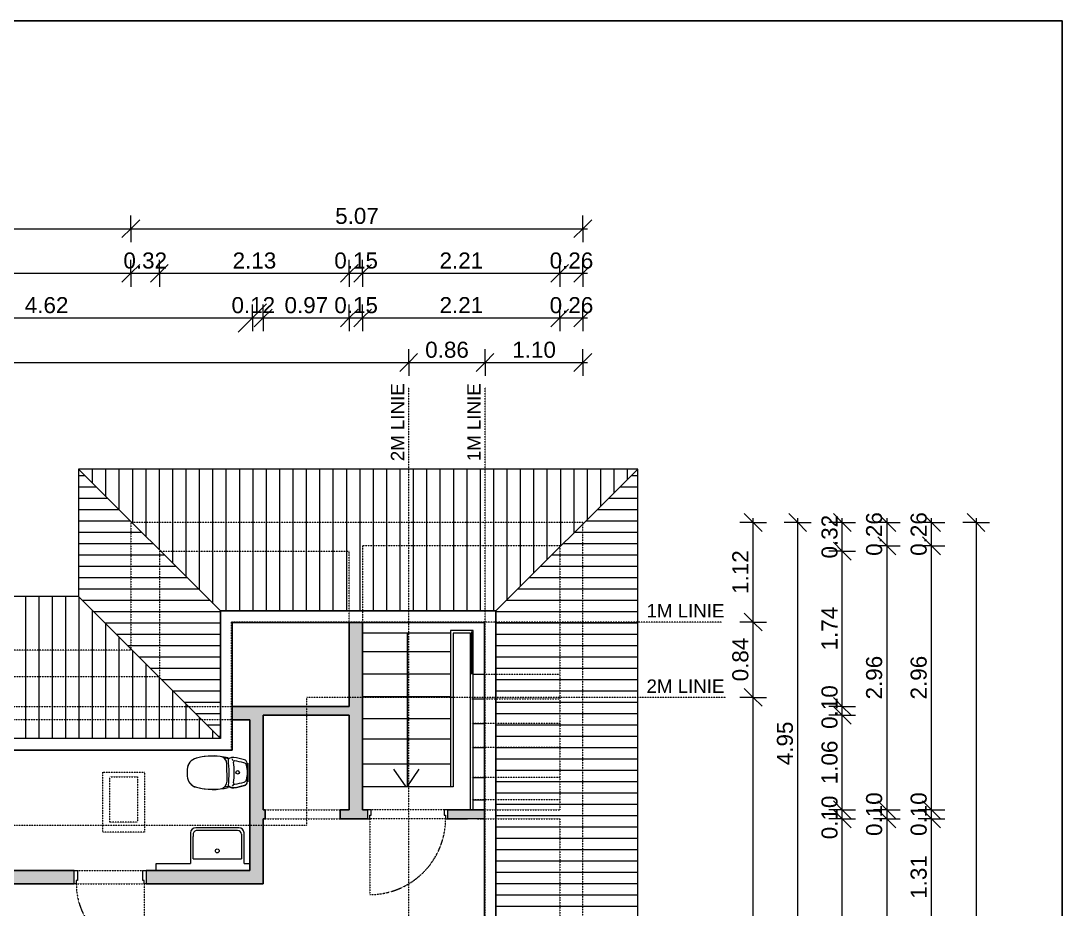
# Model space of a CAD drawing. Header units: metres. Extents: x -21 to 15208, y -63 to 7094.
# Drawn here: x 8015 to 9183, y 1992 to 2988 of the extents above; entities that cross this region are included whole.
import ezdxf

# ---------------------------------------------------------------- set-up
doc = ezdxf.new("R2010")
doc.units = ezdxf.units.M
doc.header["$LTSCALE"] = 50
for name, pattern in [('Dash 1_5', [0.0012, 0.0006, -0.0006]), ('Dash dot', [0.005, 0.002, -0.0015, 0, -0.0015]), ('Overhead', [0.003969, 0.002381, -0.001587])]:
    doc.linetypes.add(name, pattern=pattern)
for name, color, linetype, lineweight in [('A-ANNO-DIMS', 250, 'Continuous', 5), ('A-DETL', 250, 'Continuous', 9), ('A-DETL-THIN', 250, 'Continuous', 9), ('A-DOOR-FRAM', 250, 'Continuous', 9), ('A-FLOR-HRAL', 250, 'Continuous', 9), ('A-ROOF', 250, 'Continuous', 9), ('I-WALL', 250, 'Continuous', 9), ('P-SANR-FIXT', 250, 'Continuous', 9), ('S-STRS', 250, 'Continuous', 9)]:
    doc.layers.add(name, color=color, linetype=linetype, lineweight=lineweight)
doc.layers.add('A-WALL-PATT', color=7, linetype='Continuous', lineweight=9, true_color=0x3c424d)
doc.layers.add('ADS_Beschriftung', color=6, linetype='Continuous')
doc.layers.add('ADS_Flächen', color=82, linetype='Continuous', plot=False)
doc.styles.add('Arial', font='arial.ttf')
pattern_1 = [(0, (0, -1801.845), (3e-15, 12.7), [])]

# ---------------------------------------------------------------- blocks, each defined once
blk = doc.blocks.new('A-Toilet-Floor Ifo - A-Toilet-Floor Ifo-6430603-04 2_ Obergeschoss')
at = {"layer": 'P-SANR-FIXT'}
for p, q in [((-10.8, -5), (10.2, -5)), ((-0.1, -5), (-0.3, -5)), ((-17, -23.3), (-16.1, -26)), ((-17, -23.3), (-16.1, -26)), ((-13.4, -21.5), (-15.5, -22.8)), ((13, -21.3), (15.1, -22.6)), ((13, -21.3), (15.1, -22.6)), ((15.6, -25.8), (16.6, -23.1)), ((15.7, -26.2), (16.8, -23.2)), ((-15.7, -26.6), (-16.6, -31.9)), ((9.3, -28.5), (-9.8, -28.6)), ((15.3, -26.5), (16.2, -31.7))]:
    blk.add_line(p, q, dxfattribs=at)
blk.add_circle((-0.4, -16.5), 2, dxfattribs=at)
for centre, radius, start, end in [((70.3, -33.6), 88.4, 163.7578, 171.6673), ((70.3, -33.6), 88.4, 163.7578, 171.6673), ((-11, -9.7), 3.62, 100.8651, 168.0131), ((-11, -9.7), 3.62, 100.8651, 168.0131), ((82.1, -34.9), 96.5, 164.7668, 171.1494), ((0, -66.7), 61.7, 90.2681, 100.8651), ((0, -66.7), 61.7, 90.2681, 100.8651), ((-7.7, -9.9), 3.35, 104.4695, 172.6371), ((-0.2, -39.1), 33.5, 76.0583, 104.4695), ((0, -66.7), 61.7, 79.549, 90.2681), ((0, -66.7), 61.7, 79.6626, 90.2681), ((7.1, -9.9), 3.35, 7.8906, 76.0583), ((-82.4, -35.6), 96.5, 9.3783, 15.7609), ((10.4, -9.6), 3.62, 12.5146, 79.6626), ((10.7, -9.6), 3.62, 12.2507, 82.4295), ((-70.7, -34.3), 88.4, 8.8604, 16.7699), ((-70.5, -34), 88.4, 8.5966, 16.5061), ((-12.5, -21.8), 4.72, 167.4119, 197.4582), ((-12.5, -21.8), 4.72, 167.4119, 197.4582), ((-12.2, -20.2), 1.06, 171.1494, 292.0965), ((0.2, -132), 111.5, 84.2628, 96.2528), ((11.7, -20.1), 1.06, 248.4312, 9.3783), ((12, -21.7), 4.72, 343.0695, 13.1158), ((12.3, -21.8), 4.72, 342.8057, 12.8519), ((51.7, -44.4), 70.4, 165.874, 195.1734), ((-9.7, -37.3), 8.75, 90.2639, 173.5784), ((0, -162), 135.8, 96.299, 97.0173), ((-14.7, -25.7), 1.39, 192.5664, 261.9924), ((-14.7, -25.7), 1.39, 192.5664, 276.325), ((0.4, -162), 135.8, 84.2027, 96.325), ((9.4, -37.2), 8.75, 6.9493, 90.2639), ((14.3, -25.5), 1.39, 264.2027, 347.9613), ((14.5, -25.6), 1.39, 263.9388, 334.1569), ((0, -162), 135.8, 82.9827, 83.9388), ((-51.7, -44.4), 70.4, 344.8266, 14.126), ((51.6, -44.2), 70.4, 173.5784, 195.4372), ((-51.8, -44.7), 70.4, 345.0905, 6.9493), ((-3.2, -59.7), 13.5, 193.7897, 266.8248), ((-3.2, -59.7), 13.5, 194.0536, 267.0887), ((3.1, -59.6), 13.5, 273.439, 346.4741), ((3.2, -59.7), 13.5, 273.1752, 346.2103), ((0, -2.8), 70.4, 266.8248, 273.1752), ((-0.3, -2.8), 70.4, 267.0887, 273.439)]:
    blk.add_arc(centre, radius, start, end, dxfattribs=at)
blk = doc.blocks.new('A-Wash-basin - 400x600-6097433-04 2_ Obergeschoss')
at = {"layer": 'P-SANR-FIXT'}
for p, q in [((-30, 0), (-30, -34.2)), ((30, -34.2), (30, 0)), ((27, -5), (-27, -5)), ((-27, -32.7), (-27, -5)), ((27, -5), (27, -30.3)), ((27, -32.7), (27, -30.3)), ((-24.2, -40), (24.2, -40)), ((-22.7, -37), (22.7, -37))]:
    blk.add_line(p, q, dxfattribs=at)
blk.add_circle((0, -14), 2.15, dxfattribs=at)
for centre, radius, start, end in [((-24.2, -34.2), 5.78, 180, 270), ((-22.7, -32.7), 4.28, 180, 270), ((22.7, -32.7), 4.28, 270, 0), ((24.2, -34.2), 5.78, 270, 360)]:
    blk.add_arc(centre, radius, start, end, dxfattribs=at)
blk = doc.blocks.new('Railing - Railing-8114372-04 2_ Obergeschoss')
at = {"layer": 'A-FLOR-HRAL'}
for p, q in [((896.3, 2534.1), (896.3, 2358.8)), ((921.7, 2534.1), (896.3, 2534.1)), ((921.7, 2484.9), (921.7, 2534.1)), ((921.7, 2484.9), (921.7, 2534.1)), ((899.3, 2531.1), (899.3, 2358.8)), ((918.7, 2531.1), (899.3, 2531.1)), ((918.7, 2484.9), (918.7, 2531.1)), ((918.7, 2484.9), (918.7, 2531.1)), ((918.7, 2333), (918.7, 2484.9)), ((921.7, 2333), (921.7, 2484.9)), ((899.3, 2358.8), (896.3, 2358.8))]:
    blk.add_line(p, q, dxfattribs=at)
blk = doc.blocks.new('A-wallopening - 910x2100-8106389-04 2_ Obergeschoss')
at = {"layer": 'A-DETL', "linetype": 'Dash 1_5'}
for p, q in [((-35.3, 5), (48.7, 5)), ((-35.3, -5), (48.7, -5))]:
    blk.add_line(p, q, dxfattribs=at)

msp = doc.modelspace()

# ---------------------------------------------------------------- hatches: boundary and pattern name
at = {"layer": 'A-DETL-THIN'}
h = msp.add_hatch(dxfattribs=at)
h.set_pattern_fill('ANSI31', color=256, scale=4, angle=315, style=0)
h.set_pattern_definition(pattern_1)
h.paths.add_polyline_path([(8239.0322, 2183.3439), (8239.0322, 2326.3439), (8080.0708, 2485.3052), (8080.0708, 2342.3052)])
h = msp.add_hatch(dxfattribs=at)
h.set_pattern_fill('FP_6', color=256, style=0, pattern_type=2)
h.set_pattern_definition([(90, (7600.663, 1308.157), (-15, 9e-16), [])])
h.paths.add_polyline_path([(8548.1095, 2326.3439), (8707.0708, 2485.3052), (8080.0708, 2485.3052), (8239.0322, 2326.3439), (8344.425, 2326.3439)])
h = msp.add_hatch(dxfattribs=at)
h.set_pattern_fill('ANSI31', color=256, scale=4, angle=315, style=0)
h.set_pattern_definition(pattern_1)
h.paths.add_polyline_path([(8707.0708, 1416.3052), (8707.0708, 2485.3052), (8548.1095, 2326.3439), (8548.1095, 1947.3427), (8577.0686, 1947.3427), (8577.0686, 1811.3721), (8548.1095, 1811.3721), (8548.1095, 1575.2666), (8653.4273, 1469.9487)])
h = msp.add_hatch(dxfattribs=at)
h.set_pattern_fill('FP_1', color=256, style=0, pattern_type=2)
h.set_pattern_definition([(90, (7600.663, 1224.241), (-15, 9e-16), [])])
h.paths.add_polyline_path([(8239.0322, 2183.3439), (8080.0708, 2342.3052), (7219.5035, 2342.3052), (7378.4649, 2183.3439), (8080.0708, 2183.3439)])
at = {"layer": 'A-WALL-PATT'}
for points in [[(8398.5708, 2103.2655), (8398.5708, 2313.2898), (8383.5708, 2313.2898), (8383.5708, 2103.2655)], [(8271.9824, 2204.228), (8271.9824, 2219.228), (8252.0862, 2219.228), (8252.0862, 2204.228)], [(8286.9824, 2020.228), (8286.9824, 2219.228), (8271.9824, 2219.228), (8271.9824, 2020.228)], [(8383.5708, 2209.228), (8383.5708, 2219.228), (8286.9824, 2219.228), (8286.9824, 2209.228), (8344.425, 2209.228)]]:
    msp.add_hatch(color=256, dxfattribs=at).paths.add_polyline_path(points)
h = msp.add_hatch(color=256, dxfattribs=at)
h.paths.add_polyline_path([(8535.0554, 2093.2655), (8535.0554, 2103.2655), (8494.0708, 2103.2655), (8494.0708, 2093.2655), (8516.0851, 2093.2655)])
h.paths.add_polyline_path([(8404.0708, 2093.2655), (8404.0708, 2103.2655), (8373.2183, 2103.2655), (8373.2183, 2093.2655)])
h.paths.add_polyline_path([(8286.9824, 2093.2655), (8289.2183, 2093.2655), (8289.2183, 2103.2655), (8286.9824, 2103.2655)])
h = msp.add_hatch(color=256, dxfattribs=at)
h.paths.add_polyline_path([(8271.9824, 2020.228), (8271.9824, 2035.228), (8155.9824, 2035.228), (8155.9824, 2020.228), (8189.9238, 2020.228)])
h.paths.add_polyline_path([(8074.9824, 2020.228), (8074.9824, 2035.228), (7812.9235, 2035.228), (7812.9235, 2020.228), (8035.4227, 2020.228)])

# ---------------------------------------------------------------- linework, layer by layer
at = {"layer": 'A-ANNO-DIMS', "lineweight": 9}
for p, q in [((8138.5708, 2754.6745), (8138.5708, 2769.6745)), ((8138.5708, 2754.6745), (8138.5708, 2769.6745)), ((8645.5708, 2754.6745), (8645.5708, 2769.6745)), ((8138.5708, 2754.6745), (8148.5708, 2764.6745)), ((8138.5708, 2754.6745), (8148.5708, 2764.6745)), ((8645.5708, 2754.6745), (8655.5708, 2764.6745)), ((7273.0035, 2754.6745), (8138.5708, 2754.6745)), ((8138.5708, 2754.6745), (8128.5708, 2744.6745)), ((8138.5708, 2754.6745), (8128.5708, 2744.6745)), ((8138.5708, 2754.6745), (8138.5708, 2739.6745)), ((8138.5708, 2754.6745), (8650.5708, 2754.6745)), ((8138.5708, 2754.6745), (8138.5708, 2739.6745)), ((8645.5708, 2754.6745), (8635.5708, 2744.6745)), ((8645.5708, 2754.6745), (8645.5708, 2739.6745)), ((8138.5708, 2704.6745), (8138.5708, 2719.6745)), ((8138.5708, 2704.6745), (8138.5708, 2719.6745)), ((8138.5708, 2704.6745), (8148.5708, 2714.6745)), ((8138.5708, 2704.6745), (8148.5708, 2714.6745)), ((8170.5708, 2704.6745), (8170.5708, 2719.6745)), ((8170.5708, 2704.6745), (8170.5708, 2719.6745)), ((8170.5708, 2704.6745), (8180.5708, 2714.6745)), ((8170.5708, 2704.6745), (8180.5708, 2714.6745)), ((8383.5708, 2704.6745), (8383.5708, 2719.6745)), ((8383.5708, 2704.6745), (8383.5708, 2719.6745)), ((8383.5708, 2704.6745), (8393.5708, 2714.6745)), ((8383.5708, 2704.6745), (8393.5708, 2714.6745)), ((8398.5708, 2704.6745), (8398.5708, 2719.6745)), ((8398.5708, 2704.6745), (8398.5708, 2719.6745)), ((8398.5708, 2704.6745), (8408.5708, 2714.6745)), ((8398.5708, 2704.6745), (8408.5708, 2714.6745)), ((8619.5708, 2704.6745), (8619.5708, 2719.6745)), ((8619.5708, 2704.6745), (8619.5708, 2719.6745)), ((8619.5708, 2704.6745), (8629.5708, 2714.6745)), ((8619.5708, 2704.6745), (8629.5708, 2714.6745)), ((8645.5708, 2704.6745), (8645.5708, 2719.6745)), ((8645.5708, 2704.6745), (8655.5708, 2714.6745)), ((7273.0035, 2704.6745), (8138.5708, 2704.6745)), ((8138.5708, 2704.6745), (8128.5708, 2694.6745)), ((8138.5708, 2704.6745), (8128.5708, 2694.6745)), ((8138.5708, 2704.6745), (8138.5708, 2689.6745)), ((8138.5708, 2704.6745), (8170.5708, 2704.6745)), ((8138.5708, 2704.6745), (8138.5708, 2689.6745)), ((8170.5708, 2704.6745), (8160.5708, 2694.6745)), ((8170.5708, 2704.6745), (8160.5708, 2694.6745)), ((8170.5708, 2704.6745), (8170.5708, 2689.6745)), ((8170.5708, 2704.6745), (8383.5708, 2704.6745)), ((8170.5708, 2704.6745), (8170.5708, 2689.6745)), ((8383.5708, 2704.6745), (8373.5708, 2694.6745)), ((8383.5708, 2704.6745), (8373.5708, 2694.6745)), ((8383.5708, 2704.6745), (8383.5708, 2689.6745)), ((8383.5708, 2704.6745), (8398.5708, 2704.6745)), ((8383.5708, 2704.6745), (8383.5708, 2689.6745)), ((8398.5708, 2704.6745), (8388.5708, 2694.6745)), ((8398.5708, 2704.6745), (8388.5708, 2694.6745)), ((8398.5708, 2704.6745), (8398.5708, 2689.6745)), ((8398.5708, 2704.6745), (8619.5708, 2704.6745)), ((8398.5708, 2704.6745), (8398.5708, 2689.6745)), ((8619.5708, 2704.6745), (8609.5708, 2694.6745)), ((8619.5708, 2704.6745), (8609.5708, 2694.6745)), ((8619.5708, 2704.6745), (8619.5708, 2689.6745)), ((8619.5708, 2704.6745), (8650.5708, 2704.6745)), ((8619.5708, 2704.6745), (8619.5708, 2689.6745)), ((8645.5708, 2704.6745), (8635.5708, 2694.6745)), ((8645.5708, 2704.6745), (8645.5708, 2689.6745)), ((8274.9824, 2654.6745), (8290.8574, 2670.5495)), ((8274.9824, 2654.6745), (8290.8574, 2670.5495)), ((8274.9824, 2654.6745), (8274.9824, 2669.6745)), ((8274.9824, 2654.6745), (8274.9824, 2669.6745)), ((8286.9824, 2654.6745), (8286.9824, 2669.6745)), ((8286.9824, 2654.6745), (8286.9824, 2669.6745)), ((8286.9824, 2654.6745), (8296.9824, 2664.6745)), ((8286.9824, 2654.6745), (8296.9824, 2664.6745)), ((8383.5708, 2654.6745), (8383.5708, 2669.6745)), ((8383.5708, 2654.6745), (8383.5708, 2669.6745)), ((8383.5708, 2654.6745), (8393.5708, 2664.6745)), ((8383.5708, 2654.6745), (8393.5708, 2664.6745)), ((8398.5708, 2654.6745), (8398.5708, 2669.6745)), ((8398.5708, 2654.6745), (8398.5708, 2669.6745)), ((8398.5708, 2654.6745), (8408.5708, 2664.6745)), ((8398.5708, 2654.6745), (8408.5708, 2664.6745)), ((8619.5708, 2654.6745), (8619.5708, 2669.6745)), ((8619.5708, 2654.6745), (8619.5708, 2669.6745)), ((8619.5708, 2654.6745), (8629.5708, 2664.6745)), ((8619.5708, 2654.6745), (8629.5708, 2664.6745)), ((8645.5708, 2654.6745), (8645.5708, 2669.6745)), ((8645.5708, 2654.6745), (8655.5708, 2664.6745)), ((7812.9235, 2654.6745), (8274.9824, 2654.6745)), ((8274.9824, 2654.6745), (8259.1074, 2638.7995)), ((8274.9824, 2654.6745), (8259.1074, 2638.7995)), ((8274.9824, 2654.6745), (8274.9824, 2639.6745)), ((8274.9824, 2654.6745), (8286.9824, 2654.6745)), ((8274.9824, 2654.6745), (8274.9824, 2639.6745)), ((8286.9824, 2654.6745), (8276.9824, 2644.6745)), ((8286.9824, 2654.6745), (8276.9824, 2644.6745)), ((8286.9824, 2654.6745), (8286.9824, 2639.6745)), ((8286.9824, 2654.6745), (8383.5708, 2654.6745)), ((8286.9824, 2654.6745), (8286.9824, 2639.6745)), ((8383.5708, 2654.6745), (8373.5708, 2644.6745)), ((8383.5708, 2654.6745), (8373.5708, 2644.6745)), ((8383.5708, 2654.6745), (8383.5708, 2639.6745)), ((8383.5708, 2654.6745), (8398.5708, 2654.6745)), ((8383.5708, 2654.6745), (8383.5708, 2639.6745)), ((8398.5708, 2654.6745), (8388.5708, 2644.6745)), ((8398.5708, 2654.6745), (8388.5708, 2644.6745)), ((8398.5708, 2654.6745), (8398.5708, 2639.6745)), ((8398.5708, 2654.6745), (8619.5708, 2654.6745)), ((8398.5708, 2654.6745), (8398.5708, 2639.6745)), ((8619.5708, 2654.6745), (8609.5708, 2644.6745)), ((8619.5708, 2654.6745), (8609.5708, 2644.6745)), ((8619.5708, 2654.6745), (8619.5708, 2639.6745)), ((8619.5708, 2654.6745), (8650.5708, 2654.6745)), ((8619.5708, 2654.6745), (8619.5708, 2639.6745)), ((8645.5708, 2654.6745), (8635.5708, 2644.6745)), ((8645.5708, 2654.6745), (8645.5708, 2639.6745)), ((8450.2465, 2604.6745), (8450.2465, 2619.6745)), ((8450.2465, 2604.6745), (8450.2465, 2619.6745)), ((8535.8039, 2604.6745), (8535.8039, 2619.6745)), ((8535.8039, 2604.6745), (8535.8039, 2619.6745)), ((8645.5708, 2604.6745), (8645.5708, 2619.6745)), ((7477.2465, 2604.6745), (8450.2465, 2604.6745)), ((8450.2465, 2604.6745), (8440.2465, 2594.6745)), ((8450.2465, 2604.6745), (8440.2465, 2594.6745)), ((8450.2465, 2604.6745), (8460.2465, 2614.6745)), ((8450.2465, 2604.6745), (8460.2465, 2614.6745)), ((8450.2465, 2604.6745), (8450.2465, 2589.6745)), ((8450.2465, 2604.6745), (8535.8039, 2604.6745)), ((8450.2465, 2604.6745), (8450.2465, 2589.6745)), ((8535.8039, 2604.6745), (8525.8039, 2594.6745)), ((8535.8039, 2604.6745), (8525.8039, 2594.6745)), ((8535.8039, 2604.6745), (8545.8039, 2614.6745)), ((8535.8039, 2604.6745), (8545.8039, 2614.6745)), ((8535.8039, 2604.6745), (8535.8039, 2589.6745)), ((8535.8039, 2604.6745), (8650.5708, 2604.6745)), ((8535.8039, 2604.6745), (8535.8039, 2589.6745)), ((8645.5708, 2604.6745), (8635.5708, 2594.6745)), ((8645.5708, 2604.6745), (8655.5708, 2614.6745)), ((8645.5708, 2604.6745), (8645.5708, 2589.6745)), ((8836.4533, 2425.3052), (8826.4533, 2435.3052)), ((8836.4533, 2313.8052), (8836.4533, 2430.3052)), ((8886.4533, 2425.3052), (8876.4533, 2435.3052)), ((8886.4533, 1929.8574), (8886.4533, 2430.3052)), ((8936.4533, 2425.3052), (8926.4533, 2435.3052)), ((8936.4533, 2393.3052), (8936.4533, 2430.3052)), ((8986.4533, 2425.3052), (8976.4533, 2435.3052)), ((8986.4533, 2430.3052), (8986.4533, 2399.3052)), ((9036.4533, 2425.3052), (9026.4533, 2435.3052)), ((9036.4533, 2399.3052), (9036.4533, 2430.3052)), ((9086.4533, 2425.3052), (9076.4533, 2435.3052)), ((9086.4533, 2430.3052), (9086.4533, 1471.3052)), ((8836.4533, 2425.3052), (8821.4533, 2425.3052)), ((8836.4533, 2425.3052), (8846.4533, 2415.3052)), ((8836.4533, 2425.3052), (8851.4533, 2425.3052)), ((8886.4533, 2425.3052), (8871.4533, 2425.3052)), ((8886.4533, 2425.3052), (8896.4533, 2415.3052)), ((8886.4533, 2425.3052), (8901.4533, 2425.3052)), ((8936.4533, 2425.3052), (8921.4533, 2425.3052)), ((8936.4533, 2425.3052), (8946.4533, 2415.3052)), ((8936.4533, 2425.3052), (8951.4533, 2425.3052)), ((8986.4533, 2425.3052), (8971.4533, 2425.3052)), ((8986.4533, 2425.3052), (8996.4533, 2415.3052)), ((8986.4533, 2425.3052), (9001.4533, 2425.3052)), ((9036.4533, 2425.3052), (9021.4533, 2425.3052)), ((9036.4533, 2425.3052), (9046.4533, 2415.3052)), ((9036.4533, 2425.3052), (9051.4533, 2425.3052)), ((9086.4533, 2425.3052), (9071.4533, 2425.3052)), ((9086.4533, 2425.3052), (9096.4533, 2415.3052)), ((9086.4533, 2425.3052), (9101.4533, 2425.3052)), ((8986.4533, 2399.3052), (8976.4533, 2409.3052)), ((8986.4533, 2399.3052), (8976.4533, 2409.3052)), ((9036.4533, 2399.3052), (9026.4533, 2409.3052)), ((9036.4533, 2399.3052), (9026.4533, 2409.3052)), ((8936.4533, 2393.3052), (8926.4533, 2403.3052)), ((8936.4533, 2393.3052), (8926.4533, 2403.3052)), ((8986.4533, 2399.3052), (8971.4533, 2399.3052)), ((8986.4533, 2399.3052), (8971.4533, 2399.3052)), ((8986.4533, 2399.3052), (8996.4533, 2389.3052)), ((8986.4533, 2399.3052), (9001.4533, 2399.3052)), ((8986.4533, 2399.3052), (8986.4533, 2103.2655)), ((8986.4533, 2399.3052), (8996.4533, 2389.3052)), ((8986.4533, 2399.3052), (9001.4533, 2399.3052)), ((9036.4533, 2399.3052), (9021.4533, 2399.3052)), ((9036.4533, 2399.3052), (9021.4533, 2399.3052)), ((9036.4533, 2103.2655), (9036.4533, 2399.3052)), ((9036.4533, 2399.3052), (9046.4533, 2389.3052)), ((9036.4533, 2399.3052), (9051.4533, 2399.3052)), ((9036.4533, 2399.3052), (9046.4533, 2389.3052)), ((9036.4533, 2399.3052), (9051.4533, 2399.3052)), ((8936.4533, 2393.3052), (8921.4533, 2393.3052)), ((8936.4533, 2393.3052), (8921.4533, 2393.3052)), ((8936.4533, 2219.228), (8936.4533, 2393.3052)), ((8936.4533, 2393.3052), (8946.4533, 2383.3052)), ((8936.4533, 2393.3052), (8951.4533, 2393.3052)), ((8936.4533, 2393.3052), (8946.4533, 2383.3052)), ((8936.4533, 2393.3052), (8951.4533, 2393.3052)), ((8836.4533, 2313.8052), (8821.4533, 2313.8052)), ((8836.4533, 2313.8052), (8821.4533, 2313.8052)), ((8836.4533, 2313.8052), (8826.4533, 2323.8052)), ((8836.4533, 2313.8052), (8826.4533, 2323.8052)), ((8836.4533, 2229.3798), (8836.4533, 2313.8052)), ((8836.4533, 2313.8052), (8846.4533, 2303.8052)), ((8836.4533, 2313.8052), (8851.4533, 2313.8052)), ((8836.4533, 2313.8052), (8846.4533, 2303.8052)), ((8836.4533, 2313.8052), (8851.4533, 2313.8052)), ((8836.4533, 2229.3798), (8826.4533, 2239.3798)), ((8836.4533, 2229.3798), (8826.4533, 2239.3798)), ((8836.4533, 2229.3798), (8821.4533, 2229.3798)), ((8836.4533, 2229.3798), (8821.4533, 2229.3798)), ((8836.4533, 1672.3173), (8836.4533, 2229.3798)), ((8836.4533, 2229.3798), (8846.4533, 2219.3798)), ((8836.4533, 2229.3798), (8851.4533, 2229.3798)), ((8836.4533, 2229.3798), (8846.4533, 2219.3798)), ((8836.4533, 2229.3798), (8851.4533, 2229.3798)), ((8936.4533, 2219.228), (8921.4533, 2219.228)), ((8936.4533, 2219.228), (8921.4533, 2219.228)), ((8936.4533, 2219.228), (8926.4533, 2229.228)), ((8936.4533, 2219.228), (8926.4533, 2229.228)), ((8936.4533, 2209.228), (8926.4533, 2219.228)), ((8936.4533, 2209.228), (8926.4533, 2219.228)), ((8936.4533, 2209.228), (8936.4533, 2219.228)), ((8936.4533, 2219.228), (8946.4533, 2209.228)), ((8936.4533, 2219.228), (8951.4533, 2219.228)), ((8936.4533, 2219.228), (8946.4533, 2209.228)), ((8936.4533, 2219.228), (8951.4533, 2219.228)), ((8936.4533, 2209.228), (8921.4533, 2209.228)), ((8936.4533, 2209.228), (8921.4533, 2209.228)), ((8936.4533, 2103.2655), (8936.4533, 2209.228)), ((8936.4533, 2209.228), (8946.4533, 2199.228)), ((8936.4533, 2209.228), (8951.4533, 2209.228)), ((8936.4533, 2209.228), (8946.4533, 2199.228)), ((8936.4533, 2209.228), (8951.4533, 2209.228)), ((8936.4533, 2103.2655), (8921.4533, 2103.2655)), ((8936.4533, 2103.2655), (8921.4533, 2103.2655)), ((8936.4533, 2103.2655), (8926.4533, 2113.2655)), ((8936.4533, 2103.2655), (8926.4533, 2113.2655)), ((8936.4533, 2093.2655), (8926.4533, 2103.2655)), ((8936.4533, 2093.2655), (8926.4533, 2103.2655)), ((8936.4533, 2093.2655), (8936.4533, 2103.2655)), ((8936.4533, 2103.2655), (8946.4533, 2093.2655)), ((8936.4533, 2103.2655), (8951.4533, 2103.2655)), ((8936.4533, 2103.2655), (8946.4533, 2093.2655)), ((8936.4533, 2103.2655), (8951.4533, 2103.2655)), ((8986.4533, 2103.2655), (8971.4533, 2103.2655)), ((8986.4533, 2103.2655), (8971.4533, 2103.2655)), ((8986.4533, 2103.2655), (8976.4533, 2113.2655)), ((8986.4533, 2103.2655), (8976.4533, 2113.2655)), ((8986.4533, 2093.2655), (8976.4533, 2103.2655)), ((8986.4533, 2093.2655), (8976.4533, 2103.2655)), ((8986.4533, 2103.2655), (8996.4533, 2093.2655)), ((8986.4533, 2103.2655), (9001.4533, 2103.2655)), ((8986.4533, 2103.2655), (8986.4533, 2093.2655)), ((8986.4533, 2103.2655), (8996.4533, 2093.2655)), ((8986.4533, 2103.2655), (9001.4533, 2103.2655)), ((9036.4533, 2103.2655), (9021.4533, 2103.2655)), ((9036.4533, 2103.2655), (9021.4533, 2103.2655)), ((9036.4533, 2103.2655), (9026.4533, 2113.2655)), ((9036.4533, 2103.2655), (9026.4533, 2113.2655)), ((9036.4533, 2093.2655), (9026.4533, 2103.2655)), ((9036.4533, 2093.2655), (9026.4533, 2103.2655)), ((9036.4533, 2093.2655), (9036.4533, 2103.2655)), ((9036.4533, 2103.2655), (9046.4533, 2093.2655)), ((9036.4533, 2103.2655), (9051.4533, 2103.2655)), ((9036.4533, 2103.2655), (9046.4533, 2093.2655)), ((9036.4533, 2103.2655), (9051.4533, 2103.2655)), ((8936.4533, 2093.2655), (8921.4533, 2093.2655)), ((8936.4533, 2093.2655), (8921.4533, 2093.2655)), ((8936.4533, 1811.3721), (8936.4533, 2093.2655)), ((8936.4533, 2093.2655), (8946.4533, 2083.2655)), ((8936.4533, 2093.2655), (8951.4533, 2093.2655)), ((8936.4533, 2093.2655), (8946.4533, 2083.2655)), ((8936.4533, 2093.2655), (8951.4533, 2093.2655)), ((8986.4533, 2093.2655), (8971.4533, 2093.2655)), ((8986.4533, 2093.2655), (8971.4533, 2093.2655)), ((8986.4533, 2093.2655), (8996.4533, 2083.2655)), ((8986.4533, 2093.2655), (9001.4533, 2093.2655)), ((8986.4533, 2093.2655), (8986.4533, 1811.3721)), ((8986.4533, 2093.2655), (8996.4533, 2083.2655)), ((8986.4533, 2093.2655), (9001.4533, 2093.2655)), ((9036.4533, 2093.2655), (9021.4533, 2093.2655)), ((9036.4533, 2093.2655), (9021.4533, 2093.2655)), ((9036.4533, 1962.3427), (9036.4533, 2093.2655)), ((9036.4533, 2093.2655), (9046.4533, 2083.2655)), ((9036.4533, 2093.2655), (9051.4533, 2093.2655)), ((9036.4533, 2093.2655), (9046.4533, 2083.2655)), ((9036.4533, 2093.2655), (9051.4533, 2093.2655))]:
    msp.add_line(p, q, dxfattribs=at)
at = {"layer": 'A-DETL', "linetype": 'Dash 1_5'}
for p, q in [((8450.2465, 1947.3427), (8450.2465, 2577.3427)), ((8535.8039, 1947.3427), (8535.8039, 2577.3427)), ((8645.5708, 2425.3052), (8138.5708, 2425.3052)), ((8138.5708, 2425.3052), (8138.5708, 2282.3052)), ((8645.5708, 1476.3052), (8645.5708, 2425.3052)), ((8619.5708, 2399.3052), (8398.5708, 2399.3052)), ((8398.5708, 2399.3052), (8398.5708, 2393.3052)), ((8398.5708, 2399.3052), (8398.5708, 2307.3052)), ((8619.5708, 2399.3052), (8619.5708, 2103.2655)), ((8170.5708, 2393.3052), (8383.5708, 2393.3052)), ((8170.5708, 2393.3052), (8170.5708, 2252.3052)), ((8383.5708, 2307.3052), (8383.5708, 2393.3052)), ((8801.5189, 2313.8052), (8251.5189, 2313.8052)), ((8251.5189, 2170.0499), (8251.5189, 2313.8052)), ((8138.5708, 2282.3052), (7278.0035, 2282.3052)), ((8522.3998, 2255.1938), (8619.5708, 2255.1938)), ((8170.5708, 2252.3052), (7310.0035, 2252.3052)), ((7797.9235, 2219.228), (8261.9235, 2219.228)), ((8805.8223, 2229.3798), (8335.8223, 2229.3798)), ((8335.8223, 2086.2655), (8335.8223, 2229.3798)), ((8521.1686, 2227.6192), (8619.5708, 2227.6192)), ((8254.8457, 2204.217), (7812.9235, 2204.217)), ((8619.5708, 2200.0446), (8521.1686, 2200.0446)), ((8619.5708, 2172.9987), (8521.1686, 2172.9987)), ((7221.5189, 2170.0499), (8251.5189, 2170.0499)), ((8107.0524, 2145.4859), (8154.0524, 2145.4859)), ((8107.0524, 2078.2928), (8107.0524, 2145.4859)), ((8115.0524, 2140.3436), (8146.0524, 2140.3436)), ((8115.0524, 2089.5634), (8115.0524, 2140.3436)), ((8146.0524, 2140.3436), (8146.0524, 2089.5634)), ((8154.0524, 2145.4859), (8154.0524, 2078.2928)), ((8619.5708, 2139.5152), (8521.1686, 2139.5152)), ((8619.5708, 2114.4011), (8521.1686, 2114.4011)), ((8490.0708, 2103.2655), (8408.0708, 2103.2655)), ((8533.5292, 2103.2655), (8619.5708, 2103.2655)), ((8491.5708, 2093.2655), (8406.5708, 2093.2655)), ((8526.0686, 2093.2655), (8619.5708, 2093.2655)), ((8619.5708, 2093.2655), (8619.5708, 1962.3427)), ((7219.5035, 2086.2655), (8335.8223, 2086.2655)), ((8146.0524, 2089.5634), (8115.0524, 2089.5634)), ((8154.0524, 2078.2928), (8107.0524, 2078.2928)), ((8078.9824, 2035.228), (8151.9824, 2035.228)), ((8077.4824, 2020.228), (8153.4824, 2020.228))]:
    msp.add_line(p, q, dxfattribs=at)
at = {"layer": 'A-DETL', "linetype": 'Dash dot'}
for p, q in [((8406.5708, 2093.2655), (8406.5708, 2008.2655)), ((8153.4824, 2020.228), (8153.4824, 1944.228))]:
    msp.add_line(p, q, dxfattribs=at)
for centre, radius, start, end in [((8406.5708, 2093.2655), 85, 270, 0), ((8153.4824, 2020.228), 76, 180, 270)]:
    msp.add_arc(centre, radius, start, end, dxfattribs=at)
at = {"layer": 'A-DETL-THIN'}
for p, q in [((8080.0708, 2485.3052), (8080.0708, 2342.3052)), ((8707.0708, 2485.3052), (8080.0708, 2485.3052)), ((8080.0708, 2485.3052), (8239.0322, 2326.3439)), ((8707.0708, 2485.3052), (8548.1095, 2326.3439)), ((8707.0708, 1416.3052), (8707.0708, 2485.3052)), ((8080.0708, 2342.3052), (7219.5035, 2342.3052)), ((8496.9374, 2301.1938), (8398.5708, 2301.1938)), ((8496.9374, 2301.1938), (8398.5708, 2301.1938)), ((8448.3697, 2301.1938), (8448.3697, 2129.1938)), ((8496.9374, 2280.3052), (8398.5708, 2280.3052)), ((8496.9374, 2280.3052), (8398.5708, 2280.3052)), ((8496.9374, 2255.1938), (8398.5708, 2255.1938)), ((8496.9374, 2255.1938), (8398.5708, 2255.1938)), ((8496.9374, 2205.1192), (8398.5708, 2205.1192)), ((8496.9374, 2205.1192), (8398.5708, 2205.1192)), ((8239.0322, 2183.3439), (7378.4649, 2183.3439)), ((8496.9374, 2182.6192), (8398.5708, 2182.6192)), ((8496.9374, 2182.6192), (8398.5708, 2182.6192)), ((8496.9374, 2154.6192), (8398.5708, 2154.6192)), ((8496.9374, 2154.6192), (8398.5708, 2154.6192)), ((8447.3697, 2129.1938), (8433.6039, 2148.8535)), ((8448.3697, 2129.1938), (8462.1355, 2148.8535)), ((8496.9374, 2129.1192), (8398.5708, 2129.1192)), ((8535.0558, 2093.2655), (8516.0851, 2093.2655)), ((8535.0558, 2054.7655), (8535.0558, 2093.2655))]:
    msp.add_line(p, q, dxfattribs=at)
at = {"layer": 'A-DOOR-FRAM'}
for p, q in [((8408.0708, 2103.2655), (8404.0708, 2103.2655)), ((8404.0708, 2103.2655), (8404.0708, 2093.2655)), ((8408.0708, 2097.2655), (8408.0708, 2103.2655)), ((8494.0708, 2103.2655), (8490.0708, 2103.2655)), ((8490.0708, 2103.2655), (8490.0708, 2097.2655)), ((8494.0708, 2093.2655), (8494.0708, 2103.2655)), ((8404.0708, 2093.2655), (8406.5708, 2093.2655)), ((8406.5708, 2093.2655), (8406.5708, 2097.2655)), ((8406.5708, 2097.2655), (8408.0708, 2097.2655)), ((8490.0708, 2097.2655), (8491.5708, 2097.2655)), ((8491.5708, 2097.2655), (8491.5708, 2093.2655)), ((8491.5708, 2093.2655), (8494.0708, 2093.2655)), ((8074.9824, 2035.228), (8078.9824, 2035.228)), ((8074.9824, 2020.228), (8074.9824, 2035.228)), ((8078.9824, 2035.228), (8078.9824, 2024.228)), ((8151.9824, 2035.228), (8155.9824, 2035.228)), ((8151.9824, 2024.228), (8151.9824, 2035.228)), ((8155.9824, 2035.228), (8155.9824, 2020.228)), ((8077.4824, 2024.228), (8077.4824, 2020.228)), ((8078.9824, 2024.228), (8077.4824, 2024.228)), ((8153.4824, 2024.228), (8151.9824, 2024.228)), ((8153.4824, 2020.228), (8153.4824, 2024.228)), ((8077.4824, 2020.228), (8074.9824, 2020.228)), ((8155.9824, 2020.228), (8153.4824, 2020.228))]:
    msp.add_line(p, q, dxfattribs=at)
at = {"layer": 'A-ROOF'}
msp.add_line((8239.0322, 2183.3439), (8080.0708, 2342.3052), dxfattribs=at)
at = {"layer": 'A-ROOF', "lineweight": 25}
for p, q in [((8548.1095, 2326.3439), (8239.0322, 2326.3439)), ((8239.0322, 2326.3439), (8239.0322, 2183.3439)), ((8548.1095, 1947.3427), (8548.1095, 2326.3439)), ((8252.0862, 2170.2898), (8252.0862, 2313.2898)), ((8252.0862, 2313.2898), (8535.0554, 2313.2898)), ((8535.0554, 2313.2898), (8535.0554, 2103.2655)), ((7391.5189, 2170.2898), (8252.0862, 2170.2898)), ((8535.0554, 2054.7655), (8535.0554, 1947.3427))]:
    msp.add_line(p, q, dxfattribs=at)
at = {"layer": 'ADS_Flächen', "ltscale": 50}
msp.add_lwpolyline([(6877.6481, 2987.7169), (9183.0381, 2987.7169), (9183.0381, 993.2458), (6877.6481, 993.2458)], close=True, dxfattribs=at)
at = {"layer": 'I-WALL', "lineweight": 25}
for p, q in [((8383.5708, 2313.2898), (8383.5708, 2219.228)), ((8398.5708, 2103.2655), (8398.5708, 2313.2898)), ((8383.5708, 2219.228), (8252.0862, 2219.228)), ((8286.9824, 2103.2655), (8286.9824, 2209.228)), ((8286.9824, 2209.228), (8383.5708, 2209.228)), ((8383.5708, 2209.228), (8383.5708, 2103.2655)), ((8252.0862, 2204.228), (8271.9824, 2204.228)), ((8271.9824, 2204.228), (8271.9824, 2035.228)), ((8289.2183, 2103.2655), (8286.9824, 2103.2655)), ((8289.2183, 2093.2655), (8289.2183, 2103.2655)), ((8383.5708, 2103.2655), (8373.2183, 2103.2655)), ((8373.2183, 2103.2655), (8373.2183, 2093.2655)), ((8404.0708, 2103.2655), (8398.5708, 2103.2655)), ((8535.0554, 2103.2655), (8494.0708, 2103.2655)), ((8535.0554, 2093.2655), (8535.0554, 2103.2655)), ((8286.9824, 2020.228), (8286.9824, 2093.2655)), ((8286.9824, 2093.2655), (8289.2183, 2093.2655)), ((8373.2183, 2093.2655), (8404.0708, 2093.2655)), ((8494.0708, 2093.2655), (8516.0851, 2093.2655)), ((8074.9824, 2035.228), (7812.9235, 2035.228)), ((8271.9824, 2035.228), (8155.9824, 2035.228)), ((7812.9235, 2020.228), (8074.9824, 2020.228)), ((8155.9824, 2020.228), (8286.9824, 2020.228))]:
    msp.add_line(p, q, dxfattribs=at)
at = {"layer": 'I-WALL'}
for p, q in [((8167.1686, 2043.228), (8205.5686, 2043.228)), ((8167.1686, 2035.228), (8167.1686, 2043.228)), ((8265.5686, 2043.228), (8271.9824, 2043.228))]:
    msp.add_line(p, q, dxfattribs=at)
at = {"layer": 'S-STRS'}
for p, q in [((8521.1686, 2255.1938), (8521.1686, 2303.1938)), ((8522.3998, 2255.1938), (8535.0554, 2255.1938)), ((8496.9374, 2230.1192), (8398.5708, 2230.1192)), ((8522.3998, 2227.6192), (8535.0554, 2227.6192)), ((8522.3998, 2200.0446), (8535.0554, 2200.0446)), ((8522.3998, 2172.9987), (8535.0554, 2172.9987)), ((8522.3998, 2139.5152), (8535.0554, 2139.5152)), ((8522.3998, 2114.4011), (8535.0554, 2114.4011))]:
    msp.add_line(p, q, dxfattribs=at)
at = {"layer": 'S-STRS', "linetype": 'Overhead'}
for p, q in [((8522.3998, 2255.1938), (8535.0554, 2255.1938)), ((8496.9374, 2230.1192), (8398.5708, 2230.1192)), ((8522.3998, 2227.6192), (8535.0554, 2227.6192)), ((8522.3998, 2200.0446), (8535.0554, 2200.0446)), ((8522.3998, 2172.9987), (8535.0554, 2172.9987)), ((8522.3998, 2139.5152), (8535.0554, 2139.5152)), ((8522.3998, 2114.4011), (8535.0554, 2114.4011))]:
    msp.add_line(p, q, dxfattribs=at)

# ---------------------------------------------------------------- block references
at = {"layer": 'A-DETL', "linetype": 'Dash 1_5'}
msp.add_blockref('A-wallopening - 910x2100-8106389-04 2_ Obergeschoss', (8324.476, 2098.2655), dxfattribs=at)
at = {"layer": 'A-FLOR-HRAL'}
msp.add_blockref('Railing - Railing-8114372-04 2_ Obergeschoss', (7600.6625, -229.7136), dxfattribs=at)
at = {"layer": 'P-SANR-FIXT'}
for name, p, rotation in [('A-Toilet-Floor Ifo - A-Toilet-Floor Ifo-6430603-04 2_ Obergeschoss', (8274.9824, 2144.8427), 269.9999999999997), ('A-Wash-basin - 400x600-6097433-04 2_ Obergeschoss', (8235.5686, 2043.228), 180)]:
    msp.add_blockref(name, p, dxfattribs=dict(at, rotation=rotation))

# ---------------------------------------------------------------- texts
at = {"layer": 'A-ANNO-DIMS', "lineweight": 9, "char_height": 18, "width": 58.314888, "attachment_point": 1, "line_spacing_factor": 0.941778, "style": 'Arial'}
for s, insert in [('5.07', (8367.7729, 2778.0427)), ('0.32', (8130.2729, 2728.0427)), ('2.13', (8252.7729, 2728.0427)), ('0.15', (8366.7729, 2728.0427)), ('2.21', (8484.7729, 2728.0427)), ('0.26', (8608.2729, 2728.0427)), ('4.62', (8019.6551, 2678.0427)), ('0.12', (8251.507, 2678.0427)), ('0.97', (8310.9787, 2678.0427)), ('0.15', (8366.7729, 2678.0427)), ('2.21', (8484.7729, 2678.0427)), ('0.26', (8608.2729, 2678.0427)), ('0.86', (8468.7274, 2628.0427)), ('1.10', (8566.3895, 2628.0427))]:
    msp.add_mtext(s, dxfattribs=dict(at, insert=insert))
at = {"layer": 'A-ANNO-DIMS', "lineweight": 9, "char_height": 18, "width": 58.314888, "attachment_point": 1, "rotation": 90, "line_spacing_factor": 0.941778, "style": 'Arial'}
for s, insert in [('0.32', (8913.0851, 2385.0074)), ('0.26', (8963.0851, 2388.0074)), ('0.26', (9013.0851, 2388.0074)), ('1.12', (8813.0851, 2345.2574)), ('1.74', (8913.0851, 2281.9688)), ('0.84', (8813.0851, 2247.2947)), ('2.96', (8963.0851, 2226.9875)), ('2.96', (9013.0851, 2226.9875)), ('0.10', (8913.0851, 2193.9989)), ('4.95', (8863.0851, 2153.2835)), ('1.06', (8913.0851, 2131.9489)), ('0.10', (8913.0851, 2070.2748)), ('0.10', (8963.0851, 2073.9677)), ('0.10', (9013.0851, 2073.9677)), ('1.31', (9013.0851, 2003.5063))]:
    msp.add_mtext(s, dxfattribs=dict(at, insert=insert))
at = {"layer": 'ADS_Beschriftung', "ltscale": 0.1, "char_height": 15, "width": 117.167561, "attachment_point": 1, "style": 'Arial'}
for s, insert, rotation in [('2M LINIE', (8430.2465, 2494.0751), 89.9968625), ('1M LINIE', (8515.8039, 2494.0751), 89.9968625), ('1M LINIE', (8716.9396, 2333.9322), 359.9968625), ('2M LINIE', (8716.9396, 2249.3798), 359.9968625)]:
    msp.add_mtext(s, dxfattribs=dict(at, insert=insert, rotation=rotation))

doc.saveas('drawing.dxf')
